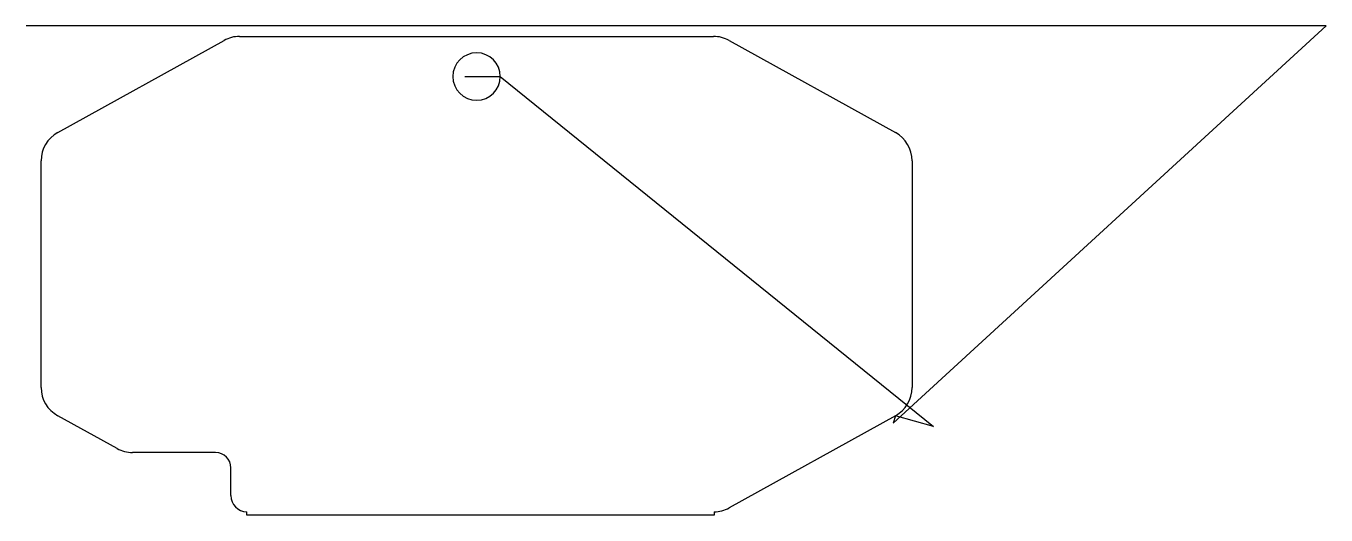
# Model space of a CAD drawing. Header units: metres. Extents: x 153 to 1797, y 19 to 638.
import ezdxf

# ---------------------------------------------------------------- set-up
doc = ezdxf.new("R2010")
doc.units = ezdxf.units.M

msp = doc.modelspace()

# ---------------------------------------------------------------- linework, layer by layer
at = {"layer": 'TOOL_0'}
for p, q in [((153.909, 637.896), (152.909, 637.896)), ((1796.117, 637.896), (153.909, 637.896)), ((1249.77, 135.273), (1797.117, 637.896)), ((1797.117, 637.896), (1796.117, 637.896)), ((1796.117, 637.896), (1797.117, 637.896)), ((1797.117, 637.896), (1796.117, 637.896)), ((193.024, 503.042), (403.366, 619.607)), ((423.118, 624.714), (1022.433, 624.714)), ((1042.185, 619.607), (1252.527, 503.042)), ((707.776, 573.963), (752.776, 573.963)), ((752.776, 573.963), (1300.589, 131.098)), ((172.026, 180.529), (172.026, 467.399)), ((1273.525, 467.399), (1273.525, 180.528)), ((268.028, 103.321), (193.024, 144.886)), ((1252.528, 144.885), (1042.186, 28.32)), ((1252.527, 144.885), (1249.77, 135.273)), ((1300.589, 131.098), (1252.528, 144.885)), ((392.776, 98.214), (287.78, 98.214)), ((412.026, 43.964), (412.026, 78.964)), ((432.026, 19.213), (432.026, 23.227)), ((1023.184, 19.213), (432.026, 19.213)), ((1023.184, 23.22), (1023.184, 19.213))]:
    msp.add_line(p, q, dxfattribs=at)
for centre, radius, start, end in [((423.154, 583.826), 40.888, 90.050446, 118.943951), ((1022.397, 583.826), 40.888, 61.056049, 89.949554), ((722.776, 573.963), 30, 0, 180), ((722.776, 573.963), 30, 180, 0), ((212.776, 467.399), 40.75, 118.993559, 180), ((1232.775, 467.399), 40.75, 0, 61.006441), ((212.776, 180.529), 40.75, 180, 241.006441), ((1232.775, 180.528), 40.75, 298.993559, 0), ((287.816, 139.102), 40.888, 241.056049, 269.949554), ((392.776, 78.964), 19.25, 0, 90), ((432.789, 43.976), 20.763, 180.033114, 267.894019), ((1022.434, 63.963), 40.75, 271.054586, 298.993559)]:
    msp.add_arc(centre, radius, start, end, dxfattribs=at)

doc.saveas('drawing.dxf')
